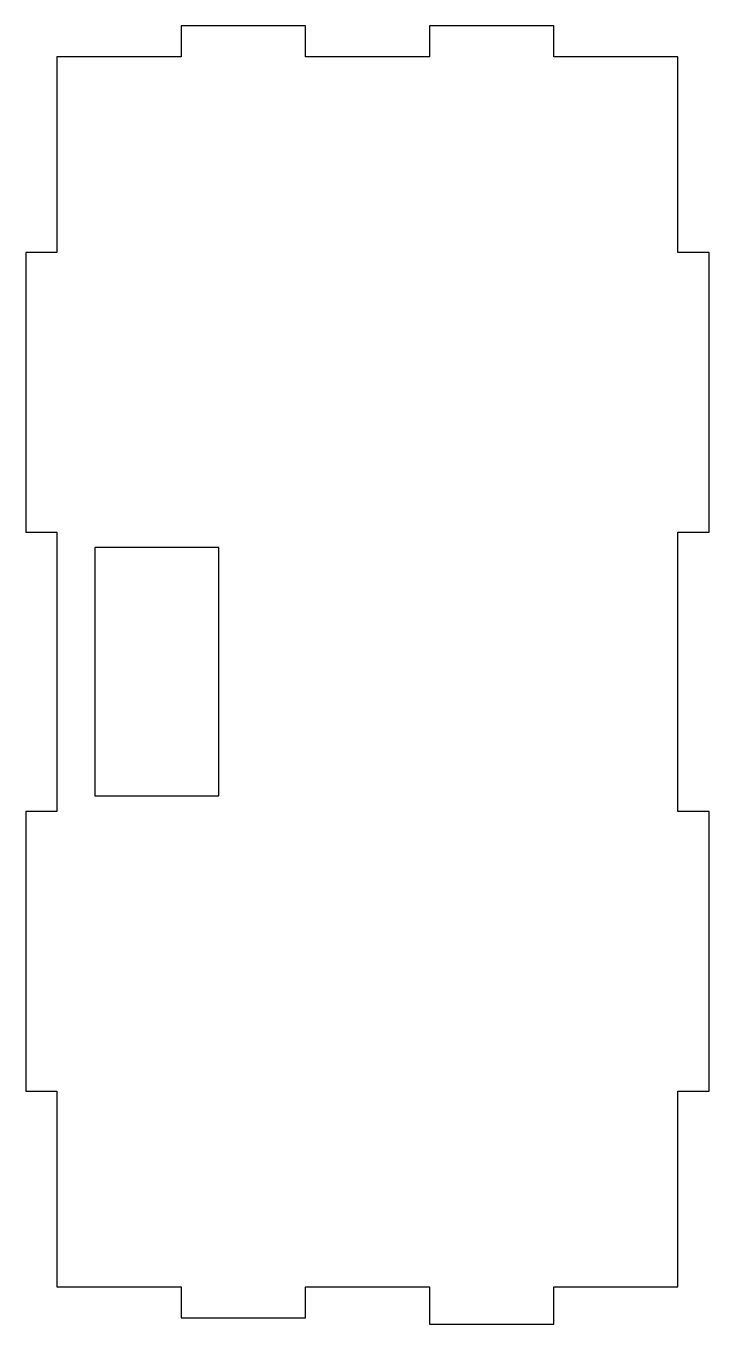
# Model space of a CAD drawing. Header units: millimetres. Extents: x 343 to 453, y -204 to 5.
import ezdxf

# ---------------------------------------------------------------- set-up
doc = ezdxf.new("R2010")
doc.units = ezdxf.units.MM
doc.layers.get('0').update_dxf_attribs({"linetype": 'CONTINUOUS'})

msp = doc.modelspace()

# ---------------------------------------------------------------- linework, layer by layer
for p, q in [((368.21, 4.71), (368.21, -0.29)), ((388.21, 4.71), (368.21, 4.71)), ((388.21, -0.29), (388.21, 4.71)), ((428.21, 4.71), (408.21, 4.71)), ((408.21, 4.71), (408.21, -0.29)), ((428.21, -0.29), (428.21, 4.71)), ((368.21, -0.29), (348.21, -0.29)), ((348.21, -0.29), (348.21, -31.79)), ((408.21, -0.29), (388.21, -0.29)), ((448.21, -0.29), (428.21, -0.29)), ((448.21, -31.79), (448.21, -0.29)), ((343.21, -31.79), (343.21, -76.79)), ((348.21, -31.79), (343.21, -31.79)), ((453.21, -31.79), (448.21, -31.79)), ((453.21, -76.79), (453.21, -31.79)), ((343.21, -76.79), (348.21, -76.79)), ((348.21, -76.79), (348.21, -121.79)), ((448.21, -76.79), (453.21, -76.79)), ((448.21, -121.79), (448.21, -76.79)), ((343.21, -121.79), (343.21, -166.79)), ((348.21, -121.79), (343.21, -121.79)), ((453.21, -121.79), (448.21, -121.79)), ((453.21, -166.79), (453.21, -121.79)), ((343.21, -166.79), (348.21, -166.79)), ((348.21, -166.79), (348.21, -198.29)), ((448.21, -166.79), (453.21, -166.79)), ((448.21, -198.29), (448.21, -166.79)), ((348.21, -198.29), (368.21, -198.29)), ((368.21, -198.29), (368.21, -203.29)), ((388.21, -198.29), (408.21, -198.29)), ((388.21, -203.29), (388.21, -198.29)), ((408.21, -198.29), (408.21, -204.29)), ((428.21, -198.29), (448.21, -198.29)), ((428.21, -204.29), (428.21, -198.29)), ((368.21, -203.29), (388.21, -203.29)), ((408.21, -204.29), (428.21, -204.29))]:
    msp.add_line(p, q)
msp.add_lwpolyline([(374.28, -119.25), (374.28, -79.25), (354.28, -79.25), (354.28, -119.25)], close=True)

doc.saveas('drawing.dxf')
